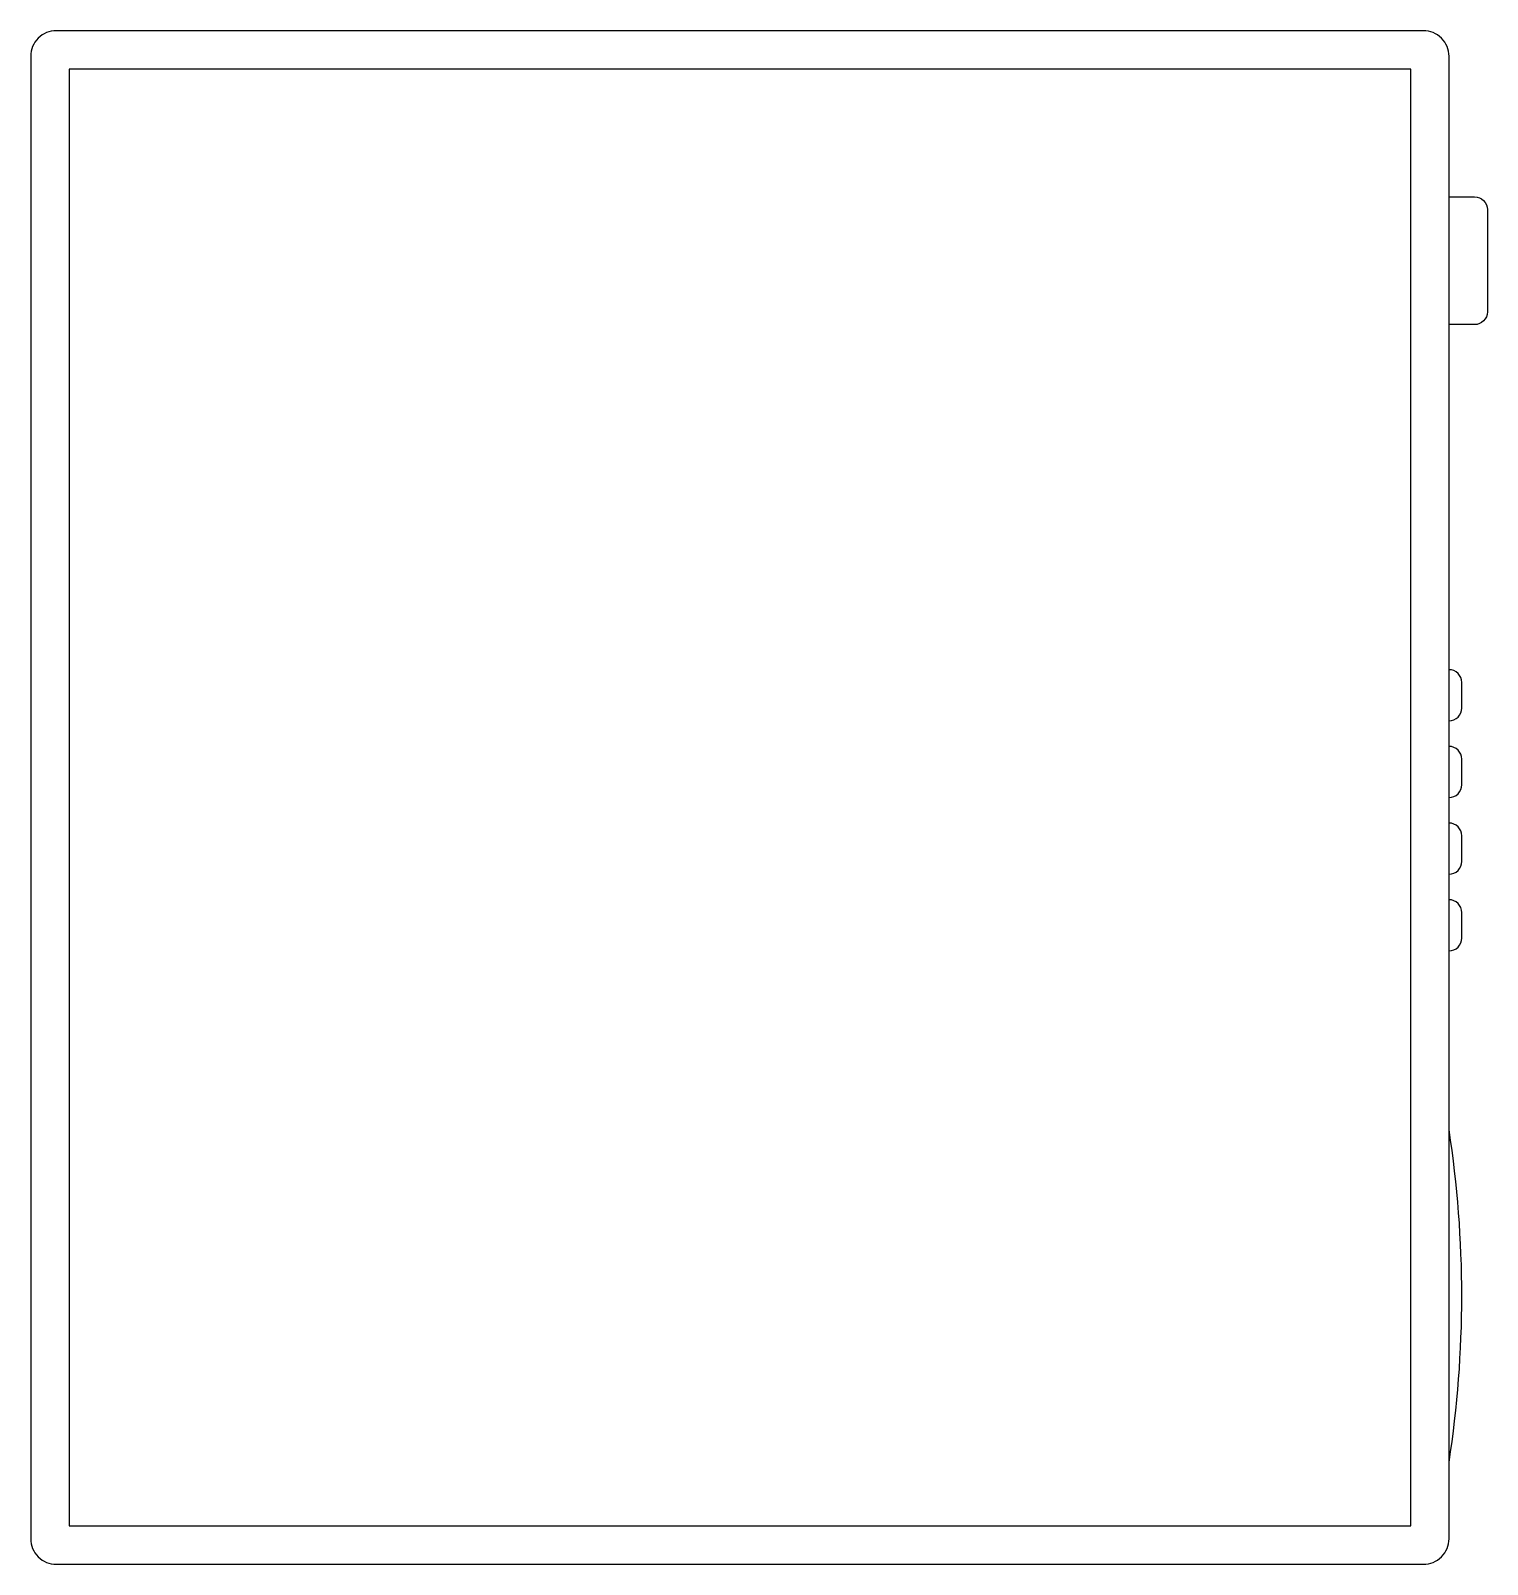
# Model space of a CAD drawing. Header units: millimetres. Extents: x -3046.807 to -3046.237, y 2859.41 to 2860.01.
import ezdxf

# ---------------------------------------------------------------- set-up
doc = ezdxf.new("R2010")
doc.units = ezdxf.units.MM
doc.header["$LTSCALE"] = 10
doc.layers.add('serviço_lavadoras', color=2, linetype='Continuous')

msp = doc.modelspace()

# ---------------------------------------------------------------- linework, layer by layer
at = {"layer": 'serviço_lavadoras'}
msp.add_lwpolyline([(-3046.26197, 2859.41021, 0.414214), (-3046.25197, 2859.42021), (-3046.25197, 2860.00021, 0.414214), (-3046.26197, 2860.01021), (-3046.79697, 2860.01021, 0.414214), (-3046.80697, 2860.00021), (-3046.80697, 2859.42021, 0.414214), (-3046.79697, 2859.41021)], format="xyb", close=True, dxfattribs=at)
at = {"layer": 'serviço_lavadoras', "color": 1}
msp.add_lwpolyline([(-3046.26697, 2859.42521), (-3046.26697, 2859.99521), (-3046.79197, 2859.99521), (-3046.79197, 2859.42521)], close=True, dxfattribs=at)
for points in [[(-3046.25197, 2859.94521), (-3046.24197, 2859.94521, -0.414214), (-3046.23697, 2859.94021), (-3046.23697, 2859.90021, -0.414214), (-3046.24197, 2859.89521), (-3046.25197, 2859.89521)], [(-3046.25197, 2859.74021, 0.414214), (-3046.24697, 2859.74521), (-3046.24697, 2859.75521, 0.414214), (-3046.25197, 2859.76021)], [(-3046.25197, 2859.71021, 0.414214), (-3046.24697, 2859.71521), (-3046.24697, 2859.72521, 0.414214), (-3046.25197, 2859.73021)], [(-3046.25197, 2859.68021, 0.414214), (-3046.24697, 2859.68521), (-3046.24697, 2859.69521, 0.414214), (-3046.25197, 2859.70021)], [(-3046.25197, 2859.65021, 0.414214), (-3046.24697, 2859.65521), (-3046.24697, 2859.66521, 0.414214), (-3046.25197, 2859.67021)]]:
    msp.add_lwpolyline(points, format="xyb", dxfattribs=at)
msp.add_arc((-3046.67197, 2859.51521), 0.425, 351.20259, 8.79741, dxfattribs=at)

doc.saveas('drawing.dxf')
